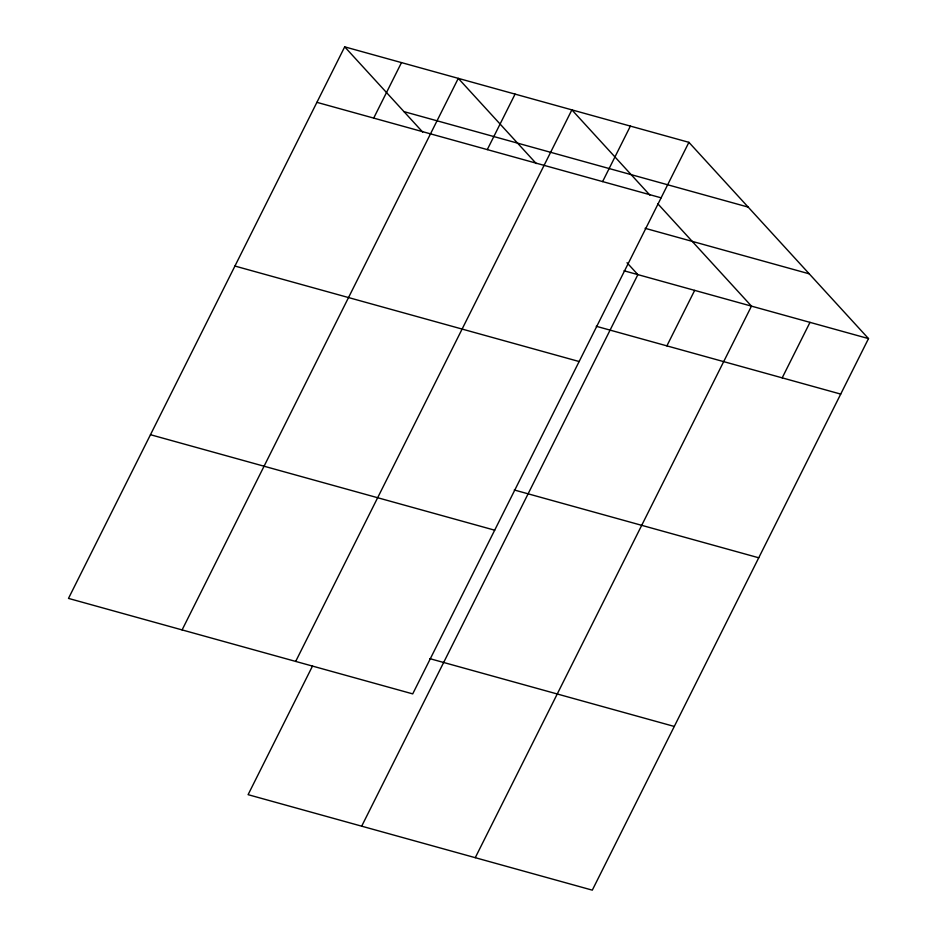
<?xml version="1.0" encoding="UTF-8"?>
<svg xmlns="http://www.w3.org/2000/svg" width="937" height="937" viewBox="0 0 937 937"><rect width="100%" height="100%" fill="white"/><g stroke="black" fill="none" stroke-linecap="round" stroke-linejoin="round"><path stroke-width="1.41" d="M344.699 46.85L68.495 598.403L412.713 693.884L688.906 142.33L344.699 46.85L422.681 132.07M373.699 118.097L401.493 62.603M182.094 629.922L458.287 78.357L536.269 163.577M487.287 149.615L515.081 94.11M295.682 661.428L571.875 109.863L649.856 195.083M312.501 666.055L248.094 794.67L592.301 890.15L868.505 338.597L688.906 142.33M602.608 181.591L630.39 126.097M361.682 826.176L637.874 274.623L627.017 262.747M666.886 345.87L694.668 290.376M475.27 857.683L751.474 306.13L657.739 203.692M782.196 377.857L809.99 322.363M403.964 111.62L748.171 207.1M316.905 102.344L661.124 197.824M645.101 228.3L809.24 273.827M624.03 270.781L868.505 338.597M596.237 326.275L840.712 394.09M234.929 266.049L579.148 361.53M514.261 489.981L758.736 557.784M150.47 434.709L494.689 530.19M429.802 658.641L674.277 726.444"/></g></svg>
